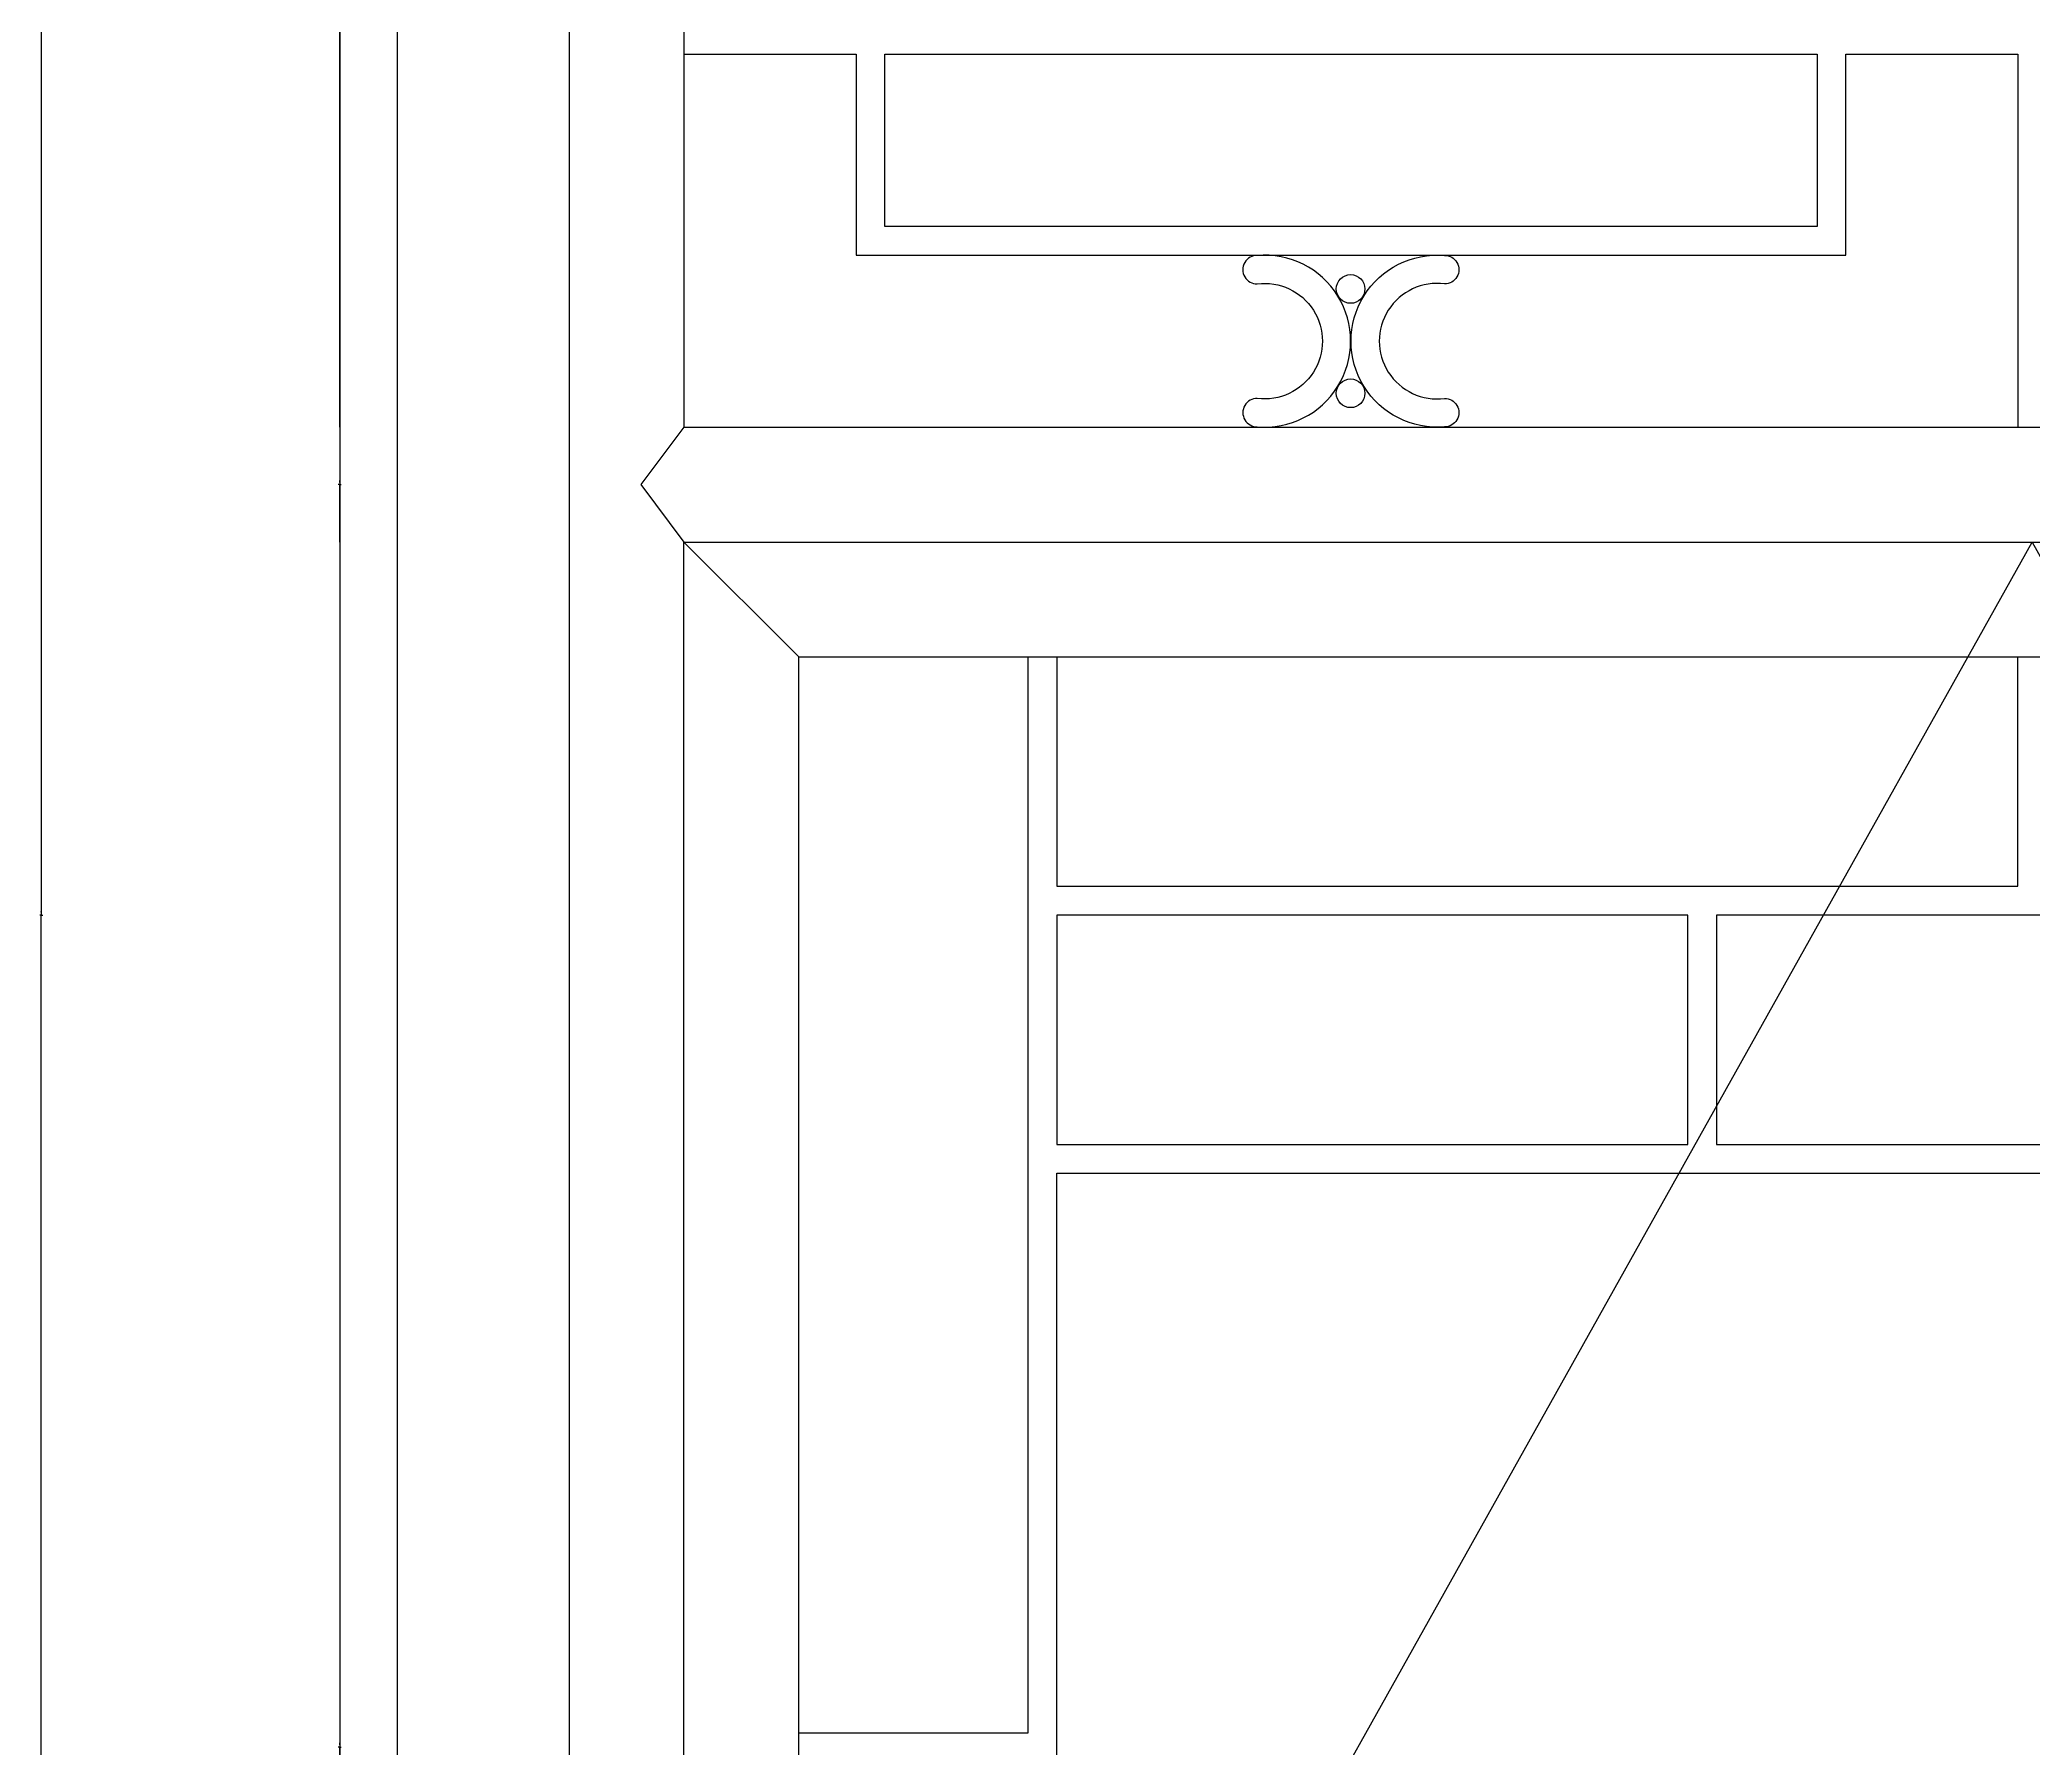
# Model space of a CAD drawing. Header units: metres. Extents: x 4 to 3597, y 195 to 4697.
# Drawn here: x 109 to 803, y 3139 to 3734 of the extents above; entities that cross this region are included whole.
import ezdxf

# ---------------------------------------------------------------- set-up
doc = ezdxf.new("R2010")
doc.units = ezdxf.units.M
for name, color, linetype in [('3', 3, 'Continuous'), ('4', 4, 'Continuous'), ('7', 7, 'Continuous'), ('DIM', 3, 'Continuous')]:
    doc.layers.add(name, color=color, linetype=linetype)
doc.dimstyles.get("Standard").update_dxf_attribs({"dimtxt": 2.5, "dimasz": 2.5, "dimexe": 1.25, "dimexo": 0.625, "dimtad": 1, "dimcen": 2.5, "dimazin": 3, "dimtfac": 1, "dimtmove": 0, "dimatfit": 3})

# ---------------------------------------------------------------- blocks, each defined once
blk = doc.blocks.new('*D20')
for p, q in [((109.12, 4179.19), (109.12, 3429.19)), ((108.87, 3429.19), (108.62, 3429.19)), ((109.12, 2679.19), (109.12, 3429.19)), ((109.12, 3429.19), (109.12, 3429.19)), ((109.37, 3429.19), (109.62, 3429.19))]:
    blk.add_line(p, q)
at = {"layer": 'Defpoints'}
for p in [(109.12, 4179.19), (109.12, 3429.19), (109.12, 2679.19)]:
    blk.add_point(p, dxfattribs=at)
at = {"layer": 'DIM', "insert": (109.12, 3430.315), "char_height": 1, "attachment_point": 5}
blk.add_mtext('0', dxfattribs=at)
blk = doc.blocks.new('*D21')
for p, q in [((213.17, 4139.19), (213.17, 3869.19)), ((212.92, 3869.19), (212.67, 3869.19)), ((213.17, 3599.19), (213.17, 3869.19)), ((213.17, 3869.19), (213.17, 3869.19)), ((213.42, 3869.19), (213.67, 3869.19))]:
    blk.add_line(p, q)
at = {"layer": 'Defpoints'}
for p in [(213.17, 4139.19), (213.17, 3869.19), (213.17, 3599.19)]:
    blk.add_point(p, dxfattribs=at)
at = {"layer": 'DIM', "insert": (213.17, 3870.315), "char_height": 1, "attachment_point": 5}
blk.add_mtext('0', dxfattribs=at)
blk = doc.blocks.new('*D22')
for p, q in [((213.17, 3559.19), (213.17, 3139.19)), ((212.92, 3139.19), (212.67, 3139.19)), ((213.17, 2719.19), (213.17, 3139.19)), ((213.17, 3139.19), (213.17, 3139.19)), ((213.42, 3139.19), (213.67, 3139.19))]:
    blk.add_line(p, q)
at = {"layer": 'Defpoints'}
for p in [(213.17, 3559.19), (213.17, 3139.19), (213.17, 2719.19)]:
    blk.add_point(p, dxfattribs=at)
at = {"layer": 'DIM', "insert": (213.17, 3140.315), "char_height": 1, "attachment_point": 5}
blk.add_mtext('0', dxfattribs=at)
blk = doc.blocks.new('*D29')
for p, q in [((213.17, 3599.19), (213.17, 3579.19)), ((212.92, 3579.19), (212.67, 3579.19)), ((213.17, 3559.19), (213.17, 3579.19)), ((213.17, 3579.19), (213.17, 3579.19)), ((213.42, 3579.19), (213.67, 3579.19))]:
    blk.add_line(p, q)
at = {"layer": 'Defpoints'}
for p in [(213.17, 3599.19), (213.17, 3579.19), (213.17, 3559.19)]:
    blk.add_point(p, dxfattribs=at)
at = {"layer": 'DIM', "insert": (213.17, 3580.315), "char_height": 1, "attachment_point": 5}
blk.add_mtext('0', dxfattribs=at)

msp = doc.modelspace()

# ---------------------------------------------------------------- linework, layer by layer
at = {"layer": '3'}
msp.add_line((373.17, 3519.19), (333.17, 3559.19), dxfattribs=at)
for points in [[(233.17, 2619.19), (2353.17, 2619.19), (2353.17, 4239.19), (233.17, 4239.19)], [(728.17, 3729.19), (728.17, 3669.19), (403.17, 3669.19), (403.17, 3729.19)], [(463.17, 3349.19), (683.17, 3349.19), (683.17, 3429.19), (463.17, 3429.19)], [(693.17, 3429.19), (693.17, 3349.19), (913.17, 3349.19), (913.17, 3429.19)], [(1143.17, 3339.19), (1143.17, 2939.19), (463.17, 2939.19), (463.17, 3339.19)]]:
    msp.add_lwpolyline(points, close=True, dxfattribs=at)
for points in [[(333.17, 3729.19), (393.17, 3729.19), (393.17, 3659.19), (738.17, 3659.19), (738.17, 3729.19), (798.17, 3729.19), (798.17, 3599.19)], [(333.17, 3599.19), (318.17, 3579.19), (333.17, 3559.19)], [(333.17, 2719.19), (803.17, 3559.19), (1273.17, 2719.19)], [(373.17, 3144.19), (453.17, 3144.19), (453.17, 3519.19)], [(463.17, 3519.19), (463.17, 3439.19), (798.17, 3439.19), (798.17, 3519.19)]]:
    msp.add_lwpolyline(points, dxfattribs=at)
for points in [[(533.02, 3649.13, -1.14), (533.02, 3609.24, 1.01), (533.02, 3599.32, 1.09), (533.02, 3659.06, 1.01)], [(598.31, 3649.13, 1.14), (598.31, 3609.24, -1.01), (598.31, 3599.32, -1.09), (598.31, 3659.06, -1.01)]]:
    msp.add_lwpolyline(points, format="xyb", close=True, dxfattribs=at)
for centre in [(565.57, 3647.37), (565.57, 3611.01)]:
    msp.add_circle(centre, 5, dxfattribs=at)
at = {"layer": '4'}
for points in [[(213.17, 2599.19), (2373.17, 2599.19), (2373.17, 4259.19), (213.17, 4259.19)], [(293.17, 2679.19), (2293.17, 2679.19), (2293.17, 4179.19), (293.17, 4179.19)], [(1273.17, 2719.19), (333.17, 2719.19), (333.17, 3559.19), (1273.17, 3559.19)]]:
    msp.add_lwpolyline(points, close=True, dxfattribs=at)
at = {"layer": '7'}
for points in [[(1273.17, 3599.19), (1273.17, 4139.19), (333.17, 4139.19), (333.17, 3599.19)], [(1233.17, 2759.19), (373.17, 2759.19), (373.17, 3519.19), (1233.17, 3519.19)]]:
    msp.add_lwpolyline(points, close=True, dxfattribs=at)

# ---------------------------------------------------------------- dimensions: what is measured, and where the dimension line sits
at = {"layer": 'DIM'}
for base, p1, p2, picture, middle in [((109.12, 3429.19), (109.12, 4179.19), (109.12, 2679.19), '*D20', (109.12, 3430.315)), ((213.17, 3869.19), (213.17, 4139.19), (213.17, 3599.19), '*D21', (213.17, 3870.315)), ((213.17, 3579.19), (213.17, 3599.19), (213.17, 3559.19), '*D29', (213.17, 3580.315)), ((213.17, 3139.19), (213.17, 3559.19), (213.17, 2719.19), '*D22', (213.17, 3140.315))]:
    dim = msp.add_linear_dim(base=base, p1=p1, p2=p2, dimstyle='Standard', dxfattribs=at)
    dim.commit()
    dim.dimension.update_dxf_attribs({"geometry": picture, "text_midpoint": middle})

doc.saveas('drawing.dxf')
